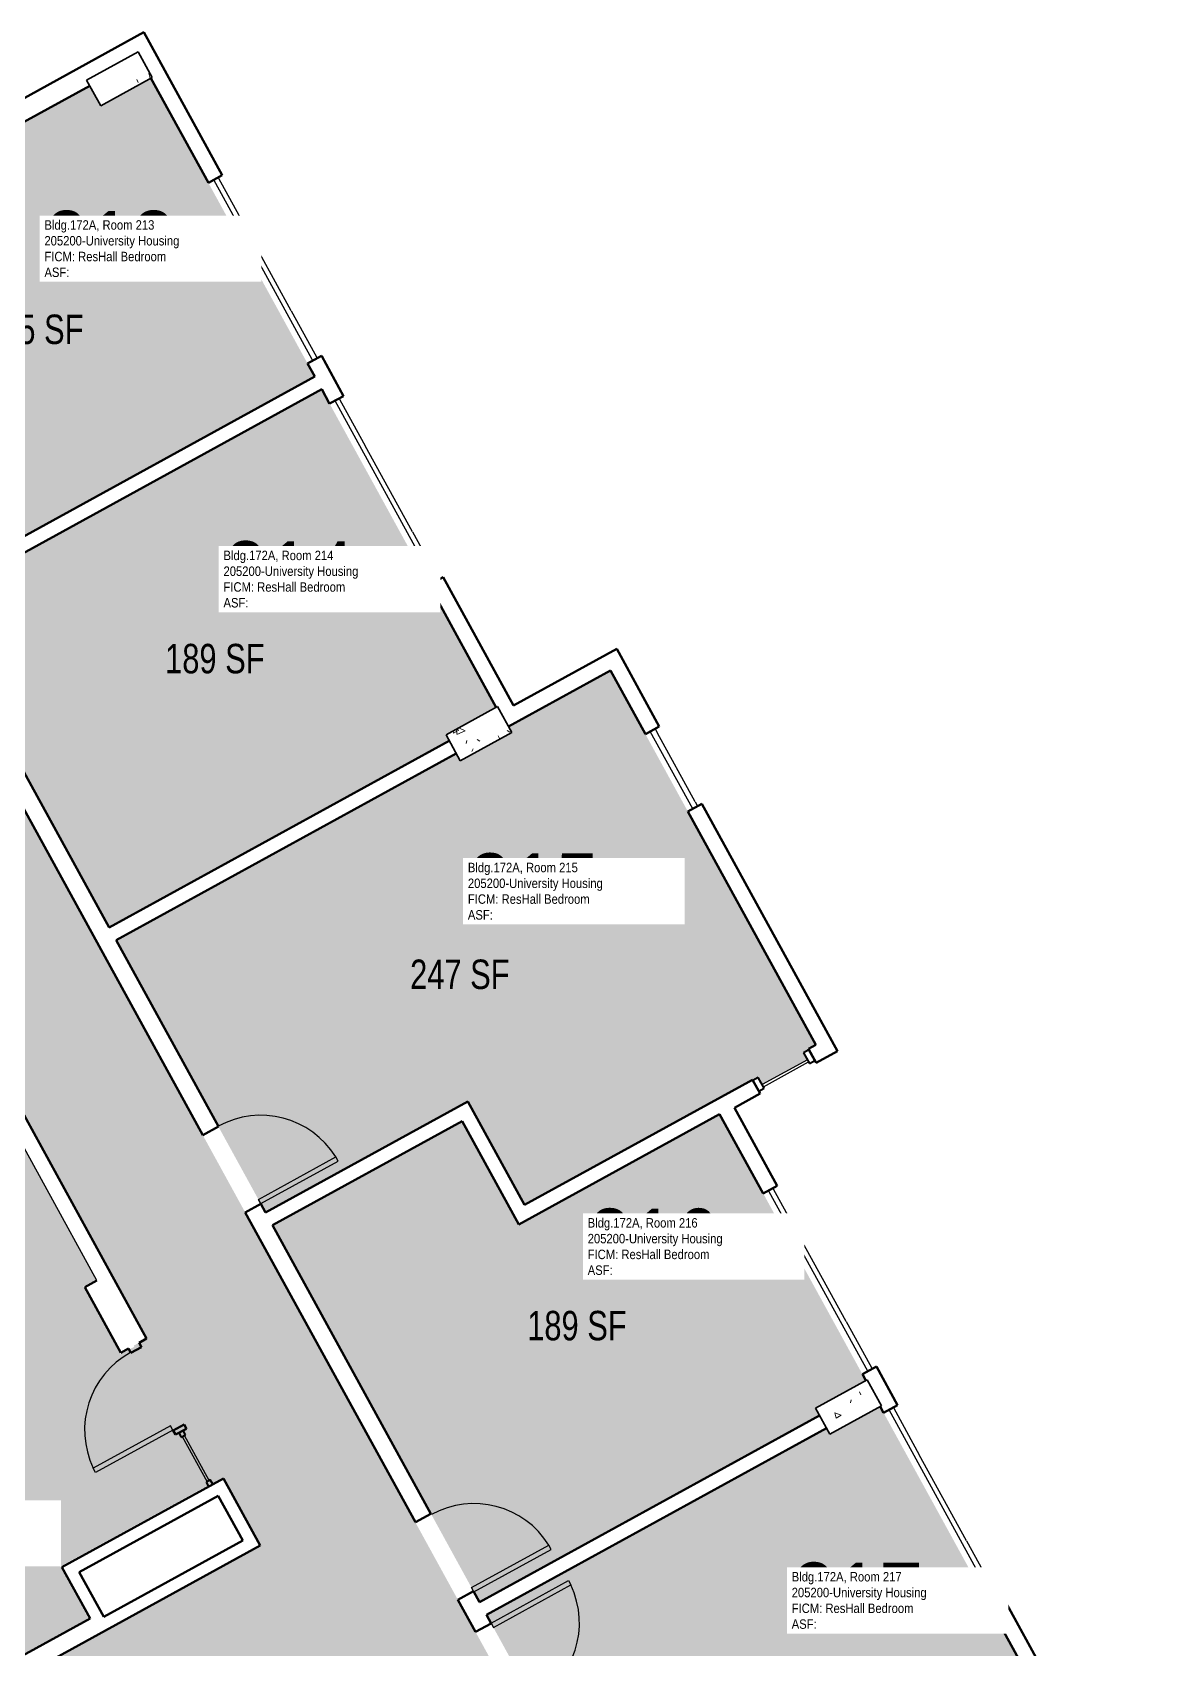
# Model space of a CAD drawing. Header units: inches. Extents: x 69231989 to 69233836, y 27661192 to 27663761.
# Drawn here: x 69233260 to 69233714, y 27661929 to 27662588 of the extents above; entities that cross this region are included whole.
import ezdxf
from ezdxf.enums import TextEntityAlignment as Align

# ---------------------------------------------------------------- set-up
doc = ezdxf.new("R2010")
doc.units = ezdxf.units.IN
doc.header["$LTSCALE"] = 100
doc.header["$MEASUREMENT"] = 0
for name, color, linetype in [('A-COLS', 5, 'CONTINUOUS'), ('A-DOOR', 2, 'CONTINUOUS'), ('A-GLAZ', 1, 'CONTINUOUS'), ('A-IDEN-RNUM', 7, 'CONTINUOUS'), ('A-IDEN-SNUM', 4, 'CONTINUOUS'), ('A-IDEN-VNUM', 4, 'CONTINUOUS'), ('A-WALL', 5, 'CONTINUOUS'), ('AREA-TEXT', 3, 'CONTINUOUS'), ('Rooms-Category-Color', 7, 'CONTINUOUS'), ('Rooms-College-Color', 7, 'CONTINUOUS'), ('Rooms-Department-Color', 7, 'CONTINUOUS'), ('Rooms-Division-Color', 7, 'CONTINUOUS'), ('Rooms-Information', 7, 'CONTINUOUS')]:
    doc.layers.add(name, color=color, linetype=linetype)
doc.styles.add('CP_AREA', font='arial.ttf', dxfattribs={"height": 15})
doc.styles.add('CP_ROOMSNUMBER', font='arial.ttf', dxfattribs={"height": 1})
doc.styles.add('CP_ROOMVNUMBER', font='arial.ttf', dxfattribs={"width": 0.85, "height": 0.075})
pattern_1 = [(338.7628, (69232586.704, 27662656.86), (6.5773, -26.8542), [2.88, -31.68]), (283.7628, (69232586.704, 27662656.86), (25.6356, 14.3354), [2.304, -25.344]), (29.2138, (69232587.252, 27662654.623), (32.21264, -12.5194), [2.448, -26.924]), (334.9468, (69232593.976, 27662659.33), (7.1632, -40.8486), [4.32, -47.52]), (25.399, (69232594.573, 27662655.926), (46.9627, -21.9517), [3.671, -40.386]), (279.947, (69232593.976, 27662659.33), (46.9628, -21.9519), [3.456, -38.016]), (309.7628, (69232593.393, 27662655.077), (-7.26654, -26.67593), [2.88, -31.68]), (254.7628, (69232593.393, 27662655.077), (29.3713, 0.1096), [2.304, -25.344]), (0.2138, (69232592.787, 27662652.854), (22.1043, -26.5667), [2.448, -26.924]), (326.2628, (69232586.704, 27662656.86), (12.253576, 3.66953), [1.267, -23.77, 1.267, -24.461, -25.44]), (326.2628, (69232586.704, 27662656.86), (12.253576, 3.66953), [-50.765, 1.267, -24.173]), (296.2628, (69232586.704, 27662656.86), (17.58944, -4.69334), [1.267, -13.402, 1.267, -23.194, -9.696]), (296.2628, (69232586.704, 27662656.86), (17.58944, -4.69334), [-39.13, 1.267, -8.429]), (256.2628, (69232583.95, 27662664.968), (5.77381, -19.68828), [1.267, -8.333, 1.267, -28.685, -39.744]), (256.2628, (69232583.95, 27662664.968), (5.77381, -19.68828), [-39.552, 1.267, -38.477]), (246.2628, (69232582.715, 27662668.604), (10.8433, -19.96816), [1.267, -11.213, 1.267, -18.624, -28.224]), (246.2628, (69232582.715, 27662668.604), (10.8433, -19.96816), [-32.371, 1.267, -26.957])]

msp = doc.modelspace()

# ---------------------------------------------------------------- hatches: boundary and pattern name
at = {"layer": 'A-COLS', "lineweight": 5}
h = msp.add_hatch(dxfattribs=at)
h.set_pattern_fill('FP_15', color=256, angle=-241.23719, style=0, pattern_type=2)
h.set_pattern_definition([(338.7628, (69232586.704, 27662656.86), (6.5773, -26.8542), [2.88, -31.68]), (283.763, (69232586.704, 27662656.86), (25.6356, 14.3354), [2.304, -25.344]), (29.214, (69232587.252, 27662654.623), (32.2126, -12.5194), [2.448, -26.924]), (334.947, (69232593.976, 27662659.33), (7.1632, -40.8486), [4.32, -47.52]), (25.399, (69232594.573, 27662655.927), (46.9627, -21.9517), [3.671, -40.386]), (279.947, (69232593.976, 27662659.33), (46.9628, -21.952), [3.456, -38.016]), (309.7628, (69232593.393, 27662655.077), (-7.26654, -26.6759), [2.88, -31.68]), (254.763, (69232593.393, 27662655.077), (29.3713, 0.1096), [2.304, -25.344]), (0.214, (69232592.787, 27662652.854), (22.1043, -26.5667), [2.448, -26.924]), (326.2628, (69232586.704, 27662656.86), (12.25358, 3.66953), [1.267, -23.77, 1.267, -24.461, -25.44]), (326.2628, (69232586.704, 27662656.86), (12.25358, 3.66953), [-50.765, 1.267, -24.173]), (296.2628, (69232586.704, 27662656.86), (17.58944, -4.69334), [1.267, -13.402, 1.267, -23.194, -9.696]), (296.2628, (69232586.704, 27662656.86), (17.58944, -4.69334), [-39.13, 1.267, -8.429]), (256.2628, (69232583.95, 27662664.968), (5.77381, -19.68828), [1.267, -8.333, 1.267, -28.685, -39.744]), (256.2628, (69232583.95, 27662664.968), (5.77381, -19.68828), [-39.552, 1.267, -38.477]), (246.2628, (69232582.714, 27662668.605), (10.8433, -19.96816), [1.267, -11.213, 1.267, -18.624, -28.224]), (246.2628, (69232582.714, 27662668.605), (10.8433, -19.96816), [-32.371, 1.267, -26.957])])
h.paths.add_polyline_path([(69233281.78, 27662568.4), (69233287.56, 27662557.88), (69233308.6, 27662569.43), (69233302.82, 27662579.95)], flags=0)
h = msp.add_hatch(dxfattribs=at)
h.set_pattern_fill('FP_16', color=256, angle=-241.23719, style=0, pattern_type=2)
h.set_pattern_definition(pattern_1)
h.paths.add_polyline_path([(69233428.28, 27662301.51), (69233434.06, 27662290.99), (69233455.1, 27662302.53), (69233449.32, 27662313.05)], flags=0)
h = msp.add_hatch(dxfattribs=at)
h.set_pattern_fill('FP_17', color=256, angle=-241.23719, style=0, pattern_type=2)
h.set_pattern_definition(pattern_1)
h.paths.add_polyline_path([(69233578.89, 27662027.12), (69233584.67, 27662016.6), (69233605.71, 27662028.15), (69233599.93, 27662038.67), (69233597.89, 27662037.55)], flags=0)
at = {"layer": 'Rooms-Category-Color', "true_color": 0x728ef3}
for points in [[(69233151.5, 27662493.81), (69233144.48, 27662489.96), (69233215.7, 27662360.21), (69233374.79, 27662447.53), (69233308.05, 27662569.13), (69233287.56, 27662557.88), (69233283.08, 27662566.04), (69233174.28, 27662506.32), (69233167.1, 27662502.38)], [(69233291.01, 27662223.02), (69233429.61, 27662299.09), (69233428.28, 27662301.51), (69233448.77, 27662312.75), (69233377.62, 27662442.38), (69233218.53, 27662355.06)], [(69233536.9, 27662152.08), (69233539.8, 27662153.68), (69233555.36, 27662162.22), (69233557.1, 27662159.04), (69233575.51, 27662169.14), (69233573.77, 27662172.32), (69233579.03, 27662175.21), (69233495.3, 27662327.74), (69233453.77, 27662304.94), (69233455.1, 27662302.53), (69233434.06, 27662290.99), (69233432.43, 27662293.94), (69233293.83, 27662217.87), (69233354.77, 27662106.86), (69233437.15, 27662152.09), (69233460.25, 27662110.01)], [(69233539.78, 27662146.96), (69233457.92, 27662102.03), (69233434.83, 27662144.11), (69233357.59, 27662101.71), (69233441.92, 27661948.09), (69233580.52, 27662024.16), (69233578.89, 27662027.12), (69233599.38, 27662038.37)], [(69233610.86, 27661835.63), (69233687.56, 27661877.73), (69233605.16, 27662027.85), (69233584.67, 27662016.6), (69233583.34, 27662019.01), (69233444.75, 27661942.94), (69233505.38, 27661832.48), (69233587.76, 27661877.7)]]:
    msp.add_hatch(color=171, dxfattribs=at).paths.add_polyline_path(points)
at = {"layer": 'Rooms-Category-Color', "true_color": 0xadadad}
for points in [[(69232797.91, 27662309.76), (69232745.28, 27662280.87), (69232748.06, 27662275.8), (69232822.34, 27662140.48), (69232897.64, 27662003.29), (69232961.22, 27661887.46), (69233048.25, 27661728.9), (69233196.66, 27661458.53), (69233197.17, 27661457.6), (69233198.74, 27661454.75), (69233228.16, 27661401.16), (69233228.16, 27661401.16), (69233232.95, 27661392.43), (69233246.36, 27661368), (69233246.93, 27661368.31), (69233299.12, 27661396.96), (69233195.33, 27661586.04), (69233103.93, 27661752.52), (69233103.82, 27661752.46), (69233098.05, 27661762.98), (69233103.42, 27661765.93), (69233376.06, 27661915.58), (69233381.42, 27661918.53), (69233387.2, 27661908.01), (69233387.09, 27661907.95), (69233476.84, 27661744.44), (69233478.35, 27661741.7), (69233478.35, 27661741.7), (69233479.74, 27661739.16), (69233582.26, 27661552.38), (69233634.97, 27661581.32), (69233617.87, 27661612.47), (69233617.88, 27661612.47), (69233587.59, 27661667.64), (69233500.44, 27661826.42), (69233436.98, 27661942.02), (69233349.82, 27662100.8), (69233286.07, 27662216.95), (69233210.76, 27662354.14), (69233134.03, 27662493.92), (69233100.08, 27662475.28), (69233081.6, 27662465.14), (69233086.44, 27662456.32), (69233114.79, 27662404.66), (69233114.82, 27662404.61), (69233116.07, 27662402.3), (69233134.87, 27662368.01), (69233136.14, 27662365.71), (69233136.17, 27662365.66), (69233192.55, 27662262.95), (69233193.84, 27662260.59), (69233193.81, 27662260.57), (69233291.62, 27662082.25), (69233291.62, 27662082.25), (69233306.3, 27662055.51), (69233301.05, 27662052.63), (69233304.07, 27662047.13), (69233329.31, 27662001.15), (69233332.33, 27661995.65), (69233337.55, 27661998.52), (69233352.56, 27661971.15), (69233289.01, 27661936.27), (69233286.71, 27661935.01), (69233135.35, 27661851.92), (69233132.44, 27661850.33), (69233069.16, 27661815.59), (69233055.74, 27661840.05), (69233053.71, 27661843.86), (69233051.17, 27661848.48), (69233023.18, 27661899.47), (69233008, 27661927.13), (69233007.95, 27661927.11), (69232909.61, 27662106.27), (69232909.03, 27662107.32), (69232802.9, 27662300.68)], [(69233048.9, 27661988.37), (69233048.65, 27661988.82), (69233047.72, 27661988.31), (69233045.89, 27661993.85), (69233120.68, 27662034.9), (69233100.47, 27662071.72), (69233025.68, 27662030.67), (69233025.44, 27662031.11), (69233024.51, 27662030.6), (69233022.67, 27662036.15), (69233097.46, 27662077.2), (69233077.49, 27662113.58), (69233002.71, 27662072.53), (69232999.94, 27662077.57), (69233075, 27662119.2), (69233044.04, 27662175.59), (69232917.26, 27662105.57), (69232950, 27662045.94), (69232954.92, 27662048.64), (69232966.46, 27662027.6), (69232961.55, 27662024.9), (69233013.3, 27661930.61), (69233018.71, 27661933.58), (69233034.11, 27661905.54), (69233033.67, 27661905.29), (69233064.47, 27661849.19), (69233120.53, 27661879.96), (69233132.06, 27661858.96), (69233282.55, 27661941.56), (69233271.02, 27661962.57), (69233332.09, 27661996.09), (69233301.29, 27662052.19), (69233295.57, 27662049.05), (69233280.42, 27662076.67), (69233285.79, 27662079.62), (69233233.82, 27662174.24), (69233228.94, 27662171.57), (69233217.4, 27662192.61), (69233222.25, 27662195.27), (69233189.4, 27662255.16), (69233062.53, 27662185.52), (69233092.37, 27662131.16), (69233167.59, 27662172.45), (69233171.56, 27662165.22), (69233131.84, 27662143.41), (69233096.78, 27662124.17), (69233116.27, 27662088.66), (69233191.05, 27662129.71), (69233191.29, 27662129.27), (69233195.02, 27662122.48), (69233120.24, 27662081.43), (69233139.73, 27662045.93), (69233214.51, 27662086.98), (69233214.75, 27662086.54), (69233218.48, 27662079.75), (69233143.7, 27662038.7), (69233163.18, 27662003.19), (69233238.9, 27662044.75), (69233241.9, 27662039.28), (69233209.41, 27662021.44), (69233103.67, 27661963.4), (69233103.67, 27661963.4), (69233071.19, 27661945.56), (69233068.42, 27661950.6), (69233069.35, 27661951.12), (69233069.11, 27661951.55), (69233143.9, 27661992.61), (69233123.69, 27662029.42)]]:
    msp.add_hatch(color=253, dxfattribs=at).paths.add_polyline_path(points)
at = {"layer": 'Rooms-College-Color', "true_color": 0xadadad}
for points in [[(69233151.5, 27662493.81), (69233144.48, 27662489.96), (69233215.7, 27662360.21), (69233374.79, 27662447.53), (69233308.05, 27662569.13), (69233287.56, 27662557.88), (69233283.08, 27662566.04), (69233174.28, 27662506.32), (69233167.1, 27662502.38)], [(69232797.91, 27662309.76), (69232745.28, 27662280.87), (69232748.06, 27662275.8), (69232822.34, 27662140.48), (69232897.64, 27662003.29), (69232961.22, 27661887.46), (69233048.25, 27661728.9), (69233196.66, 27661458.53), (69233197.17, 27661457.6), (69233198.74, 27661454.75), (69233228.16, 27661401.16), (69233228.16, 27661401.16), (69233232.95, 27661392.43), (69233246.36, 27661368), (69233246.93, 27661368.31), (69233299.12, 27661396.96), (69233195.33, 27661586.04), (69233103.93, 27661752.52), (69233103.82, 27661752.46), (69233098.05, 27661762.98), (69233103.42, 27661765.93), (69233376.06, 27661915.58), (69233381.42, 27661918.53), (69233387.2, 27661908.01), (69233387.09, 27661907.95), (69233476.84, 27661744.44), (69233478.35, 27661741.7), (69233478.35, 27661741.7), (69233479.74, 27661739.16), (69233582.26, 27661552.38), (69233634.97, 27661581.32), (69233617.87, 27661612.47), (69233617.88, 27661612.47), (69233587.59, 27661667.64), (69233500.44, 27661826.42), (69233436.98, 27661942.02), (69233349.82, 27662100.8), (69233286.07, 27662216.95), (69233210.76, 27662354.14), (69233134.03, 27662493.92), (69233100.08, 27662475.28), (69233081.6, 27662465.14), (69233086.44, 27662456.32), (69233114.79, 27662404.66), (69233114.82, 27662404.61), (69233116.07, 27662402.3), (69233134.87, 27662368.01), (69233136.14, 27662365.71), (69233136.17, 27662365.66), (69233192.55, 27662262.95), (69233193.84, 27662260.59), (69233193.81, 27662260.57), (69233291.62, 27662082.25), (69233291.62, 27662082.25), (69233306.3, 27662055.51), (69233301.05, 27662052.63), (69233304.07, 27662047.13), (69233329.31, 27662001.15), (69233332.33, 27661995.65), (69233337.55, 27661998.52), (69233352.56, 27661971.15), (69233289.01, 27661936.27), (69233286.71, 27661935.01), (69233135.35, 27661851.92), (69233132.44, 27661850.33), (69233069.16, 27661815.59), (69233055.74, 27661840.05), (69233053.71, 27661843.86), (69233051.17, 27661848.48), (69233023.18, 27661899.47), (69233008, 27661927.13), (69233007.95, 27661927.11), (69232909.61, 27662106.27), (69232909.03, 27662107.32), (69232802.9, 27662300.68)], [(69233291.01, 27662223.02), (69233429.61, 27662299.09), (69233428.28, 27662301.51), (69233448.77, 27662312.75), (69233377.62, 27662442.38), (69233218.53, 27662355.06)], [(69233536.9, 27662152.08), (69233539.8, 27662153.68), (69233555.36, 27662162.22), (69233557.1, 27662159.04), (69233575.51, 27662169.14), (69233573.77, 27662172.32), (69233579.03, 27662175.21), (69233495.3, 27662327.74), (69233453.77, 27662304.94), (69233455.1, 27662302.53), (69233434.06, 27662290.99), (69233432.43, 27662293.94), (69233293.83, 27662217.87), (69233354.77, 27662106.86), (69233437.15, 27662152.09), (69233460.25, 27662110.01)], [(69233048.9, 27661988.37), (69233048.65, 27661988.82), (69233047.72, 27661988.31), (69233045.89, 27661993.85), (69233120.68, 27662034.9), (69233100.47, 27662071.72), (69233025.68, 27662030.67), (69233025.44, 27662031.11), (69233024.51, 27662030.6), (69233022.67, 27662036.15), (69233097.46, 27662077.2), (69233077.49, 27662113.58), (69233002.71, 27662072.53), (69232999.94, 27662077.57), (69233075, 27662119.2), (69233044.04, 27662175.59), (69232917.26, 27662105.57), (69232950, 27662045.94), (69232954.92, 27662048.64), (69232966.46, 27662027.6), (69232961.55, 27662024.9), (69233013.3, 27661930.61), (69233018.71, 27661933.58), (69233034.11, 27661905.54), (69233033.67, 27661905.29), (69233064.47, 27661849.19), (69233120.53, 27661879.96), (69233132.06, 27661858.96), (69233282.55, 27661941.56), (69233271.02, 27661962.57), (69233332.09, 27661996.09), (69233301.29, 27662052.19), (69233295.57, 27662049.05), (69233280.42, 27662076.67), (69233285.79, 27662079.62), (69233233.82, 27662174.24), (69233228.94, 27662171.57), (69233217.4, 27662192.61), (69233222.25, 27662195.27), (69233189.4, 27662255.16), (69233062.53, 27662185.52), (69233092.37, 27662131.16), (69233167.59, 27662172.45), (69233171.56, 27662165.22), (69233131.84, 27662143.41), (69233096.78, 27662124.17), (69233116.27, 27662088.66), (69233191.05, 27662129.71), (69233191.29, 27662129.27), (69233195.02, 27662122.48), (69233120.24, 27662081.43), (69233139.73, 27662045.93), (69233214.51, 27662086.98), (69233214.75, 27662086.54), (69233218.48, 27662079.75), (69233143.7, 27662038.7), (69233163.18, 27662003.19), (69233238.9, 27662044.75), (69233241.9, 27662039.28), (69233209.41, 27662021.44), (69233103.67, 27661963.4), (69233103.67, 27661963.4), (69233071.19, 27661945.56), (69233068.42, 27661950.6), (69233069.35, 27661951.12), (69233069.11, 27661951.55), (69233143.9, 27661992.61), (69233123.69, 27662029.42)], [(69233539.78, 27662146.96), (69233457.92, 27662102.03), (69233434.83, 27662144.11), (69233357.59, 27662101.71), (69233441.92, 27661948.09), (69233580.52, 27662024.16), (69233578.89, 27662027.12), (69233599.38, 27662038.37)], [(69233610.86, 27661835.63), (69233687.56, 27661877.73), (69233605.16, 27662027.85), (69233584.67, 27662016.6), (69233583.34, 27662019.01), (69233444.75, 27661942.94), (69233505.38, 27661832.48), (69233587.76, 27661877.7)]]:
    msp.add_hatch(color=253, dxfattribs=at).paths.add_polyline_path(points)
at = {"layer": 'Rooms-Department-Color', "true_color": 0x604aed}
for points in [[(69233151.5, 27662493.81), (69233144.48, 27662489.96), (69233215.7, 27662360.21), (69233374.79, 27662447.53), (69233308.05, 27662569.13), (69233287.56, 27662557.88), (69233283.08, 27662566.04), (69233174.28, 27662506.32), (69233167.1, 27662502.38)], [(69233291.01, 27662223.02), (69233429.61, 27662299.09), (69233428.28, 27662301.51), (69233448.77, 27662312.75), (69233377.62, 27662442.38), (69233218.53, 27662355.06)], [(69233536.9, 27662152.08), (69233539.8, 27662153.68), (69233555.36, 27662162.22), (69233557.1, 27662159.04), (69233575.51, 27662169.14), (69233573.77, 27662172.32), (69233579.03, 27662175.21), (69233495.3, 27662327.74), (69233453.77, 27662304.94), (69233455.1, 27662302.53), (69233434.06, 27662290.99), (69233432.43, 27662293.94), (69233293.83, 27662217.87), (69233354.77, 27662106.86), (69233437.15, 27662152.09), (69233460.25, 27662110.01)], [(69233539.78, 27662146.96), (69233457.92, 27662102.03), (69233434.83, 27662144.11), (69233357.59, 27662101.71), (69233441.92, 27661948.09), (69233580.52, 27662024.16), (69233578.89, 27662027.12), (69233599.38, 27662038.37)], [(69233610.86, 27661835.63), (69233687.56, 27661877.73), (69233605.16, 27662027.85), (69233584.67, 27662016.6), (69233583.34, 27662019.01), (69233444.75, 27661942.94), (69233505.38, 27661832.48), (69233587.76, 27661877.7)]]:
    msp.add_hatch(color=173, dxfattribs=at).paths.add_polyline_path(points)
at = {"layer": 'Rooms-Department-Color', "true_color": 0xacacac}
for points in [[(69232797.91, 27662309.76), (69232745.28, 27662280.87), (69232748.06, 27662275.8), (69232822.34, 27662140.48), (69232897.64, 27662003.29), (69232961.22, 27661887.46), (69233048.25, 27661728.9), (69233196.66, 27661458.53), (69233197.17, 27661457.6), (69233198.74, 27661454.75), (69233228.16, 27661401.16), (69233228.16, 27661401.16), (69233232.95, 27661392.43), (69233246.36, 27661368), (69233246.93, 27661368.31), (69233299.12, 27661396.96), (69233195.33, 27661586.04), (69233103.93, 27661752.52), (69233103.82, 27661752.46), (69233098.05, 27661762.98), (69233103.42, 27661765.93), (69233376.06, 27661915.58), (69233381.42, 27661918.53), (69233387.2, 27661908.01), (69233387.09, 27661907.95), (69233476.84, 27661744.44), (69233478.35, 27661741.7), (69233478.35, 27661741.7), (69233479.74, 27661739.16), (69233582.26, 27661552.38), (69233634.97, 27661581.32), (69233617.87, 27661612.47), (69233617.88, 27661612.47), (69233587.59, 27661667.64), (69233500.44, 27661826.42), (69233436.98, 27661942.02), (69233349.82, 27662100.8), (69233286.07, 27662216.95), (69233210.76, 27662354.14), (69233134.03, 27662493.92), (69233100.08, 27662475.28), (69233081.6, 27662465.14), (69233086.44, 27662456.32), (69233114.79, 27662404.66), (69233114.82, 27662404.61), (69233116.07, 27662402.3), (69233134.87, 27662368.01), (69233136.14, 27662365.71), (69233136.17, 27662365.66), (69233192.55, 27662262.95), (69233193.84, 27662260.59), (69233193.81, 27662260.57), (69233291.62, 27662082.25), (69233291.62, 27662082.25), (69233306.3, 27662055.51), (69233301.05, 27662052.63), (69233304.07, 27662047.13), (69233329.31, 27662001.15), (69233332.33, 27661995.65), (69233337.55, 27661998.52), (69233352.56, 27661971.15), (69233289.01, 27661936.27), (69233286.71, 27661935.01), (69233135.35, 27661851.92), (69233132.44, 27661850.33), (69233069.16, 27661815.59), (69233055.74, 27661840.05), (69233053.71, 27661843.86), (69233051.17, 27661848.48), (69233023.18, 27661899.47), (69233008, 27661927.13), (69233007.95, 27661927.11), (69232909.61, 27662106.27), (69232909.03, 27662107.32), (69232802.9, 27662300.68)], [(69233048.9, 27661988.37), (69233048.65, 27661988.82), (69233047.72, 27661988.31), (69233045.89, 27661993.85), (69233120.68, 27662034.9), (69233100.47, 27662071.72), (69233025.68, 27662030.67), (69233025.44, 27662031.11), (69233024.51, 27662030.6), (69233022.67, 27662036.15), (69233097.46, 27662077.2), (69233077.49, 27662113.58), (69233002.71, 27662072.53), (69232999.94, 27662077.57), (69233075, 27662119.2), (69233044.04, 27662175.59), (69232917.26, 27662105.57), (69232950, 27662045.94), (69232954.92, 27662048.64), (69232966.46, 27662027.6), (69232961.55, 27662024.9), (69233013.3, 27661930.61), (69233018.71, 27661933.58), (69233034.11, 27661905.54), (69233033.67, 27661905.29), (69233064.47, 27661849.19), (69233120.53, 27661879.96), (69233132.06, 27661858.96), (69233282.55, 27661941.56), (69233271.02, 27661962.57), (69233332.09, 27661996.09), (69233301.29, 27662052.19), (69233295.57, 27662049.05), (69233280.42, 27662076.67), (69233285.79, 27662079.62), (69233233.82, 27662174.24), (69233228.94, 27662171.57), (69233217.4, 27662192.61), (69233222.25, 27662195.27), (69233189.4, 27662255.16), (69233062.53, 27662185.52), (69233092.37, 27662131.16), (69233167.59, 27662172.45), (69233171.56, 27662165.22), (69233131.84, 27662143.41), (69233096.78, 27662124.17), (69233116.27, 27662088.66), (69233191.05, 27662129.71), (69233191.29, 27662129.27), (69233195.02, 27662122.48), (69233120.24, 27662081.43), (69233139.73, 27662045.93), (69233214.51, 27662086.98), (69233214.75, 27662086.54), (69233218.48, 27662079.75), (69233143.7, 27662038.7), (69233163.18, 27662003.19), (69233238.9, 27662044.75), (69233241.9, 27662039.28), (69233209.41, 27662021.44), (69233103.67, 27661963.4), (69233103.67, 27661963.4), (69233071.19, 27661945.56), (69233068.42, 27661950.6), (69233069.35, 27661951.12), (69233069.11, 27661951.55), (69233143.9, 27661992.61), (69233123.69, 27662029.42)]]:
    msp.add_hatch(color=253, dxfattribs=at).paths.add_polyline_path(points)
at = {"layer": 'Rooms-Division-Color', "true_color": 0x604aed}
for points in [[(69233151.5, 27662493.81), (69233144.48, 27662489.96), (69233215.7, 27662360.21), (69233374.79, 27662447.53), (69233308.05, 27662569.13), (69233287.56, 27662557.88), (69233283.08, 27662566.04), (69233174.28, 27662506.32), (69233167.1, 27662502.38)], [(69233291.01, 27662223.02), (69233429.61, 27662299.09), (69233428.28, 27662301.51), (69233448.77, 27662312.75), (69233377.62, 27662442.38), (69233218.53, 27662355.06)], [(69233536.9, 27662152.08), (69233539.8, 27662153.68), (69233555.36, 27662162.22), (69233557.1, 27662159.04), (69233575.51, 27662169.14), (69233573.77, 27662172.32), (69233579.03, 27662175.21), (69233495.3, 27662327.74), (69233453.77, 27662304.94), (69233455.1, 27662302.53), (69233434.06, 27662290.99), (69233432.43, 27662293.94), (69233293.83, 27662217.87), (69233354.77, 27662106.86), (69233437.15, 27662152.09), (69233460.25, 27662110.01)], [(69233539.78, 27662146.96), (69233457.92, 27662102.03), (69233434.83, 27662144.11), (69233357.59, 27662101.71), (69233441.92, 27661948.09), (69233580.52, 27662024.16), (69233578.89, 27662027.12), (69233599.38, 27662038.37)], [(69233610.86, 27661835.63), (69233687.56, 27661877.73), (69233605.16, 27662027.85), (69233584.67, 27662016.6), (69233583.34, 27662019.01), (69233444.75, 27661942.94), (69233505.38, 27661832.48), (69233587.76, 27661877.7)]]:
    msp.add_hatch(color=173, dxfattribs=at).paths.add_polyline_path(points)
at = {"layer": 'Rooms-Division-Color', "true_color": 0xadadad}
for points in [[(69232797.91, 27662309.76), (69232745.28, 27662280.87), (69232748.06, 27662275.8), (69232822.34, 27662140.48), (69232897.64, 27662003.29), (69232961.22, 27661887.46), (69233048.25, 27661728.9), (69233196.66, 27661458.53), (69233197.17, 27661457.6), (69233198.74, 27661454.75), (69233228.16, 27661401.16), (69233228.16, 27661401.16), (69233232.95, 27661392.43), (69233246.36, 27661368), (69233246.93, 27661368.31), (69233299.12, 27661396.96), (69233195.33, 27661586.04), (69233103.93, 27661752.52), (69233103.82, 27661752.46), (69233098.05, 27661762.98), (69233103.42, 27661765.93), (69233376.06, 27661915.58), (69233381.42, 27661918.53), (69233387.2, 27661908.01), (69233387.09, 27661907.95), (69233476.84, 27661744.44), (69233478.35, 27661741.7), (69233478.35, 27661741.7), (69233479.74, 27661739.16), (69233582.26, 27661552.38), (69233634.97, 27661581.32), (69233617.87, 27661612.47), (69233617.88, 27661612.47), (69233587.59, 27661667.64), (69233500.44, 27661826.42), (69233436.98, 27661942.02), (69233349.82, 27662100.8), (69233286.07, 27662216.95), (69233210.76, 27662354.14), (69233134.03, 27662493.92), (69233100.08, 27662475.28), (69233081.6, 27662465.14), (69233086.44, 27662456.32), (69233114.79, 27662404.66), (69233114.82, 27662404.61), (69233116.07, 27662402.3), (69233134.87, 27662368.01), (69233136.14, 27662365.71), (69233136.17, 27662365.66), (69233192.55, 27662262.95), (69233193.84, 27662260.59), (69233193.81, 27662260.57), (69233291.62, 27662082.25), (69233291.62, 27662082.25), (69233306.3, 27662055.51), (69233301.05, 27662052.63), (69233304.07, 27662047.13), (69233329.31, 27662001.15), (69233332.33, 27661995.65), (69233337.55, 27661998.52), (69233352.56, 27661971.15), (69233289.01, 27661936.27), (69233286.71, 27661935.01), (69233135.35, 27661851.92), (69233132.44, 27661850.33), (69233069.16, 27661815.59), (69233055.74, 27661840.05), (69233053.71, 27661843.86), (69233051.17, 27661848.48), (69233023.18, 27661899.47), (69233008, 27661927.13), (69233007.95, 27661927.11), (69232909.61, 27662106.27), (69232909.03, 27662107.32), (69232802.9, 27662300.68)], [(69233048.9, 27661988.37), (69233048.65, 27661988.82), (69233047.72, 27661988.31), (69233045.89, 27661993.85), (69233120.68, 27662034.9), (69233100.47, 27662071.72), (69233025.68, 27662030.67), (69233025.44, 27662031.11), (69233024.51, 27662030.6), (69233022.67, 27662036.15), (69233097.46, 27662077.2), (69233077.49, 27662113.58), (69233002.71, 27662072.53), (69232999.94, 27662077.57), (69233075, 27662119.2), (69233044.04, 27662175.59), (69232917.26, 27662105.57), (69232950, 27662045.94), (69232954.92, 27662048.64), (69232966.46, 27662027.6), (69232961.55, 27662024.9), (69233013.3, 27661930.61), (69233018.71, 27661933.58), (69233034.11, 27661905.54), (69233033.67, 27661905.29), (69233064.47, 27661849.19), (69233120.53, 27661879.96), (69233132.06, 27661858.96), (69233282.55, 27661941.56), (69233271.02, 27661962.57), (69233332.09, 27661996.09), (69233301.29, 27662052.19), (69233295.57, 27662049.05), (69233280.42, 27662076.67), (69233285.79, 27662079.62), (69233233.82, 27662174.24), (69233228.94, 27662171.57), (69233217.4, 27662192.61), (69233222.25, 27662195.27), (69233189.4, 27662255.16), (69233062.53, 27662185.52), (69233092.37, 27662131.16), (69233167.59, 27662172.45), (69233171.56, 27662165.22), (69233131.84, 27662143.41), (69233096.78, 27662124.17), (69233116.27, 27662088.66), (69233191.05, 27662129.71), (69233191.29, 27662129.27), (69233195.02, 27662122.48), (69233120.24, 27662081.43), (69233139.73, 27662045.93), (69233214.51, 27662086.98), (69233214.75, 27662086.54), (69233218.48, 27662079.75), (69233143.7, 27662038.7), (69233163.18, 27662003.19), (69233238.9, 27662044.75), (69233241.9, 27662039.28), (69233209.41, 27662021.44), (69233103.67, 27661963.4), (69233103.67, 27661963.4), (69233071.19, 27661945.56), (69233068.42, 27661950.6), (69233069.35, 27661951.12), (69233069.11, 27661951.55), (69233143.9, 27661992.61), (69233123.69, 27662029.42)]]:
    msp.add_hatch(color=253, dxfattribs=at).paths.add_polyline_path(points)

# ---------------------------------------------------------------- linework, layer by layer
at = {"layer": 'A-COLS', "lineweight": 35}
for p, q in [((69233281.78, 27662568.4), (69233302.82, 27662579.95)), ((69233302.82, 27662579.95), (69233308.6, 27662569.43)), ((69233287.56, 27662557.88), (69233281.78, 27662568.4)), ((69233308.6, 27662569.43), (69233287.56, 27662557.88)), ((69233428.28, 27662301.51), (69233449.32, 27662313.05)), ((69233449.32, 27662313.05), (69233455.1, 27662302.53)), ((69233434.06, 27662290.99), (69233428.28, 27662301.51)), ((69233455.1, 27662302.53), (69233434.06, 27662290.99)), ((69233578.89, 27662027.12), (69233599.93, 27662038.67)), ((69233599.93, 27662038.67), (69233605.71, 27662028.15)), ((69233584.67, 27662016.6), (69233578.89, 27662027.12)), ((69233605.71, 27662028.15), (69233584.67, 27662016.6))]:
    msp.add_line(p, q, dxfattribs=at)
at = {"layer": 'A-DOOR'}
for p, q in [((69233351.84, 27662112.24), (69233383.35, 27662129.54)), ((69233352.8, 27662110.49), (69233384.31, 27662127.79)), ((69233384.31, 27662127.79), (69233383.35, 27662129.54)), ((69233352.8, 27662110.49), (69233351.84, 27662112.24)), ((69233316.06, 27662019.99), (69233284.55, 27662002.7)), ((69233317.02, 27662018.24), (69233285.51, 27662000.94)), ((69233317.02, 27662018.24), (69233316.06, 27662019.99)), ((69233285.51, 27662000.94), (69233284.55, 27662002.7)), ((69233438.69, 27661954.01), (69233470.2, 27661971.31)), ((69233439.66, 27661952.26), (69233471.17, 27661969.56)), ((69233471.17, 27661969.56), (69233470.2, 27661971.31)), ((69233446.63, 27661939.55), (69233478.14, 27661956.85)), ((69233447.6, 27661937.8), (69233479.11, 27661955.09)), ((69233478.14, 27661956.85), (69233479.11, 27661955.09)), ((69233439.66, 27661952.26), (69233438.69, 27661954.01)), ((69233446.63, 27661939.55), (69233447.6, 27661937.8))]:
    msp.add_line(p, q, dxfattribs=at)
at = {"layer": 'A-DOOR', "lineweight": 25}
for centre, start, end in [((69233352.8, 27662110.49), 31.9481, 118.76336), ((69233317.02, 27662018.24), 118.76281, 205.57807), ((69233439.66, 27661952.26), 31.9481, 118.76336), ((69233446.63, 27661939.55), 298.76336, 25.57862)]:
    msp.add_arc(centre, 36, start, end, dxfattribs=at)
at = {"layer": 'A-GLAZ'}
for p, q in [((69233373.8, 27662454.54), (69233333.63, 27662527.72)), ((69233335.38, 27662528.69), (69233336.34, 27662526.93)), ((69233336.34, 27662526.93), (69233345.97, 27662509.4)), ((69233365.21, 27662474.34), (69233345.97, 27662509.4)), ((69233365.21, 27662474.34), (69233374.84, 27662456.8)), ((69233374.84, 27662456.8), (69233375.8, 27662455.05)), ((69233374.05, 27662454.09), (69233373.8, 27662454.54)), ((69233423.47, 27662364.05), (69233383.05, 27662437.69)), ((69233384.8, 27662438.65), (69233385.76, 27662436.9)), ((69233385.76, 27662436.9), (69233395.39, 27662419.36)), ((69233414.64, 27662384.3), (69233395.39, 27662419.36)), ((69233414.64, 27662384.3), (69233424.26, 27662366.77)), ((69233424.26, 27662366.77), (69233425.22, 27662365.01)), ((69233513.45, 27662304.04), (69233514.41, 27662302.29)), ((69233528.89, 27662271.42), (69233511.47, 27662302.96)), ((69233529.81, 27662274.23), (69233514.41, 27662302.29)), ((69233529.81, 27662274.23), (69233530.77, 27662272.47)), ((69233575.51, 27662169.14), (69233557.1, 27662159.04)), ((69233557.59, 27662158.16), (69233575.99, 27662168.27)), ((69233575.99, 27662168.27), (69233575.51, 27662169.14)), ((69233557.1, 27662159.04), (69233557.59, 27662158.16)), ((69233559.97, 27662115.37), (69233559.72, 27662115.82)), ((69233600.14, 27662042.19), (69233559.97, 27662115.37)), ((69233561.48, 27662116.78), (69233562.44, 27662115.03)), ((69233562.44, 27662115.03), (69233572.06, 27662097.5)), ((69233591.31, 27662062.43), (69233572.06, 27662097.5)), ((69233591.31, 27662062.43), (69233600.93, 27662044.9)), ((69233600.93, 27662044.9), (69233601.9, 27662043.15)), ((69233610.56, 27662027.37), (69233611.52, 27662025.62)), ((69233648.97, 27661953.22), (69233608.8, 27662026.41)), ((69233611.52, 27662025.62), (69233621.14, 27662008.08)), ((69233321.7, 27662016.05), (69233320.82, 27662015.56)), ((69233320.82, 27662015.56), (69233330.93, 27661997.16)), ((69233331.8, 27661997.64), (69233321.7, 27662016.05)), ((69233640.39, 27661973.02), (69233621.14, 27662008.08)), ((69233330.93, 27661997.16), (69233331.8, 27661997.64)), ((69233640.39, 27661973.02), (69233650.01, 27661955.49)), ((69233650.01, 27661955.49), (69233650.98, 27661953.73)), ((69233649.22, 27661952.77), (69233648.97, 27661953.22))]:
    msp.add_line(p, q, dxfattribs=at)
at = {"layer": 'A-GLAZ', "lineweight": 40, "extrusion": (0, 0, -1)}
for p, q in [((69233576.14, 27662173.2), (69233573.95, 27662171.99)), ((69233573.95, 27662171.99), (69233576.36, 27662167.61)), ((69233578.55, 27662168.81), (69233576.14, 27662173.2)), ((69233576.36, 27662167.61), (69233578.55, 27662168.81)), ((69233321.18, 27662018.04), (69233319.42, 27662017.08)), ((69233319.42, 27662017.08), (69233320.39, 27662015.32)), ((69233320.39, 27662015.32), (69233322.14, 27662016.29)), ((69233322.14, 27662016.29), (69233321.18, 27662018.04)), ((69233332.24, 27661997.88), (69233330.49, 27661996.92)), ((69233330.49, 27661996.92), (69233331.45, 27661995.17)), ((69233331.45, 27661995.17), (69233333.2, 27661996.13)), ((69233333.2, 27661996.13), (69233332.24, 27661997.88))]:
    msp.add_line(p, q, dxfattribs=at)
at = {"layer": 'A-GLAZ', "lineweight": 40}
for p, q in [((69233555.54, 27662161.89), (69233553.35, 27662160.69)), ((69233553.35, 27662160.69), (69233555.75, 27662156.3)), ((69233557.95, 27662157.51), (69233555.54, 27662161.89)), ((69233555.75, 27662156.3), (69233557.95, 27662157.51))]:
    msp.add_line(p, q, dxfattribs=at)
at = {"layer": 'A-WALL', "lineweight": 50}
for p, q in [((69233305.18, 27662587.85), (69233255.12, 27662560.37)), ((69233337.13, 27662529.65), (69233305.18, 27662587.85)), ((69233308.05, 27662569.13), (69233331.43, 27662526.52)), ((69233144.48, 27662489.96), (69233283.08, 27662566.04)), ((69233331.43, 27662526.52), (69233337.13, 27662529.65)), ((69233377.55, 27662456.01), (69233371.85, 27662452.88)), ((69233377.66, 27662455.81), (69233377.55, 27662456.01)), ((69233386.55, 27662439.61), (69233377.66, 27662455.81)), ((69233371.85, 27662452.88), (69233374.79, 27662447.53)), ((69233374.79, 27662447.53), (69233215.7, 27662360.21)), ((69233218.53, 27662355.06), (69233377.62, 27662442.38)), ((69233377.62, 27662442.38), (69233380.86, 27662436.49)), ((69233380.86, 27662436.49), (69233381.4, 27662436.79)), ((69233381.4, 27662436.79), (69233386.55, 27662439.61)), ((69233427.09, 27662365.76), (69233421.4, 27662362.63)), ((69233421.4, 27662362.63), (69233448.77, 27662312.75)), ((69233455.8, 27662313.47), (69233427.09, 27662365.76)), ((69233497.87, 27662336.57), (69233455.8, 27662313.47)), ((69233515.2, 27662305), (69233497.87, 27662336.57)), ((69233453.77, 27662304.94), (69233495.3, 27662327.74)), ((69233495.3, 27662327.74), (69233509.5, 27662301.87)), ((69233291.01, 27662223.02), (69233238.08, 27662319.44)), ((69233231.72, 27662315.96), (69233329.16, 27662138.44)), ((69233509.5, 27662301.87), (69233515.2, 27662305)), ((69233429.61, 27662299.09), (69233291.01, 27662223.02)), ((69233293.83, 27662217.87), (69233432.43, 27662293.94)), ((69233532.53, 27662273.43), (69233526.84, 27662270.29)), ((69233587.85, 27662172.64), (69233532.53, 27662273.43)), ((69233526.84, 27662270.29), (69233579.03, 27662175.21)), ((69233335.52, 27662141.93), (69233293.83, 27662217.87)), ((69233291.62, 27662082.25), (69233239.46, 27662177.34)), ((69233579.03, 27662175.21), (69233575.96, 27662173.53)), ((69233575.96, 27662173.53), (69233579.09, 27662167.83)), ((69233579.09, 27662167.83), (69233587.85, 27662172.64)), ((69233553.17, 27662161.01), (69233460.25, 27662110.01)), ((69233556.3, 27662155.32), (69233553.17, 27662161.01)), ((69233437.15, 27662152.09), (69233354.77, 27662106.86)), ((69233460.25, 27662110.01), (69233437.15, 27662152.09)), ((69233545.78, 27662149.54), (69233556.3, 27662155.32)), ((69233457.92, 27662102.03), (69233539.78, 27662146.96)), ((69233539.78, 27662146.96), (69233557.53, 27662114.62)), ((69233563.23, 27662117.75), (69233545.78, 27662149.54)), ((69233329.16, 27662138.44), (69233335.52, 27662141.93)), ((69233357.59, 27662101.71), (69233434.83, 27662144.11)), ((69233434.83, 27662144.11), (69233457.92, 27662102.03)), ((69233557.53, 27662114.62), (69233563.23, 27662117.75)), ((69233352.84, 27662110.37), (69233346.49, 27662106.88)), ((69233346.49, 27662106.88), (69233415.78, 27661980.65)), ((69233354.77, 27662106.86), (69233352.84, 27662110.37)), ((69233422.13, 27661984.14), (69233357.59, 27662101.71)), ((69233306.3, 27662055.51), (69233291.62, 27662082.25)), ((69233286.03, 27662079.18), (69233281.1, 27662076.48)), ((69233281.1, 27662076.48), (69233295.78, 27662049.74)), ((69233303.24, 27662053.83), (69233306.3, 27662055.51)), ((69233304.21, 27662052.07), (69233303.24, 27662053.83)), ((69233295.78, 27662049.74), (69233298.86, 27662051.43)), ((69233298.86, 27662051.43), (69233299.82, 27662049.67)), ((69233299.82, 27662049.67), (69233304.21, 27662052.07)), ((69233603.65, 27662044.11), (69233597.95, 27662040.98)), ((69233597.95, 27662040.98), (69233599.38, 27662038.37)), ((69233612.31, 27662028.33), (69233603.65, 27662044.11)), ((69233605.16, 27662027.85), (69233606.61, 27662025.2)), ((69233606.61, 27662025.2), (69233612.31, 27662028.33)), ((69233321.53, 27662020.51), (69233317.15, 27662018.11)), ((69233322.49, 27662018.76), (69233321.53, 27662020.51)), ((69233580.52, 27662024.16), (69233441.92, 27661948.09)), ((69233317.15, 27662018.11), (69233318.11, 27662016.36)), ((69233318.11, 27662016.36), (69233322.49, 27662018.76)), ((69233444.75, 27661942.94), (69233583.34, 27662019.01)), ((69233337.55, 27661998.52), (69233271.7, 27661962.37)), ((69233352.56, 27661971.15), (69233337.55, 27661998.52)), ((69233278.82, 27661960.29), (69233335.47, 27661991.39)), ((69233335.47, 27661991.39), (69233345.43, 27661973.23)), ((69233415.78, 27661980.65), (69233422.13, 27661984.14)), ((69233135.35, 27661851.92), (69233352.56, 27661971.15)), ((69233345.43, 27661973.23), (69233288.79, 27661942.14)), ((69233271.7, 27661962.37), (69233283.22, 27661941.37)), ((69233288.79, 27661942.14), (69233278.82, 27661960.29)), ((69233652.85, 27661954.48), (69233647.15, 27661951.35)), ((69233713.78, 27661843.47), (69233652.85, 27661954.48)), ((69233439.46, 27661952.58), (69233433.1, 27661949.09)), ((69233433.1, 27661949.09), (69233440.32, 27661935.94)), ((69233441.92, 27661948.09), (69233439.46, 27661952.58)), ((69233647.15, 27661951.35), (69233687.56, 27661877.73)), ((69233283.22, 27661941.37), (69233131.86, 27661858.28)), ((69233446.67, 27661939.43), (69233444.75, 27661942.94)), ((69233440.32, 27661935.94), (69233446.67, 27661939.43))]:
    msp.add_line(p, q, dxfattribs=at)
at = {"layer": 'A-WALL'}
msp.add_line((69233286.03, 27662079.18), (69233233.85, 27662174.26), dxfattribs=at)

# ---------------------------------------------------------------- texts
at = {"layer": 'A-IDEN-RNUM', "style": 'CP_ROOMSNUMBER'}
for s, p in [('0213-00', (69233288.7, 27662499.23)), ('0214-00', (69233361.66, 27662364.57)), ('0215-00', (69233461.25, 27662237.38)), ('0216-00', (69233510.08, 27662092.57)), ('0217-00', (69233593.2, 27661948.34))]:
    msp.add_text(s, height=1, dxfattribs=at).set_placement(p)
at = {"layer": 'A-IDEN-SNUM', "style": 'CP_ROOMSNUMBER'}
for s, p in [('172A021300', (69233288.61, 27662499.23)), ('172A021400', (69233361.57, 27662364.57)), ('172A021500', (69233461.15, 27662237.38)), ('172A021600', (69233509.98, 27662092.57)), ('172A021700', (69233593.1, 27661948.34))]:
    msp.add_text(s, height=1, dxfattribs=at).set_placement(p)
at = {"layer": 'A-IDEN-VNUM', "style": 'CP_ROOMVNUMBER', "width": 0.85}
for s, p in [('213', (69233264.64, 27662488.07)), ('214', (69233337.6, 27662353.4)), ('215', (69233437.19, 27662226.21)), ('216', (69233486.01, 27662081.4)), ('217', (69233569.14, 27661937.17))]:
    msp.add_text(s, height=27, dxfattribs=at).set_placement(p)
at = {"layer": 'AREA-TEXT', "style": 'CP_AREA', "width": 0.75}
for s, p in [('185 SF', (69233260.29, 27662466.82)), ('189 SF', (69233334.09, 27662332.62)), ('247 SF', (69233433.91, 27662203.97)), ('189 SF', (69233481.63, 27662060.79))]:
    msp.add_text(s, height=12, dxfattribs=at).set_placement(p, align=Align.MIDDLE_CENTER)

# ---------------------------------------------------------------- next in the draw order: texts
at = {"layer": 'Rooms-Information', "char_height": 3.8571, "width": 86.4, "attachment_point": 7, "style": 'CP_ROOMVNUMBER', "bg_fill": 3, "box_fill_scale": 1.5, "bg_fill_color": 256, "bg_fill_true_color": 13158600, "bg_fill_transparency": 0}
for s, insert in [('Bldg.172A, Room 213^M^J205200-University Housing^M^JFICM: ResHall Bedroom^M^JASF: ', (69233264.64, 27662488.07)), ('Bldg.172A, Room 214^M^J205200-University Housing^M^JFICM: ResHall Bedroom^M^JASF: ', (69233337.6, 27662353.4)), ('Bldg.172A, Room 215^M^J205200-University Housing^M^JFICM: ResHall Bedroom^M^JASF: ', (69233437.19, 27662226.21)), ('Bldg.172A, Room 216^M^J205200-University Housing^M^JFICM: ResHall Bedroom^M^JASF: ', (69233486.01, 27662081.4)), ('Bldg.172A, Room 238^M^J205200-University Housing^M^JFICM: All Gender Restroom^M^JASF: ', (69233183.1, 27661964.51)), ('Bldg.172A, Room 217^M^J205200-University Housing^M^JFICM: ResHall Bedroom^M^JASF: ', (69233569.14, 27661937.17))]:
    msp.add_mtext(s, dxfattribs=dict(at, insert=insert))

doc.saveas('drawing.dxf')
